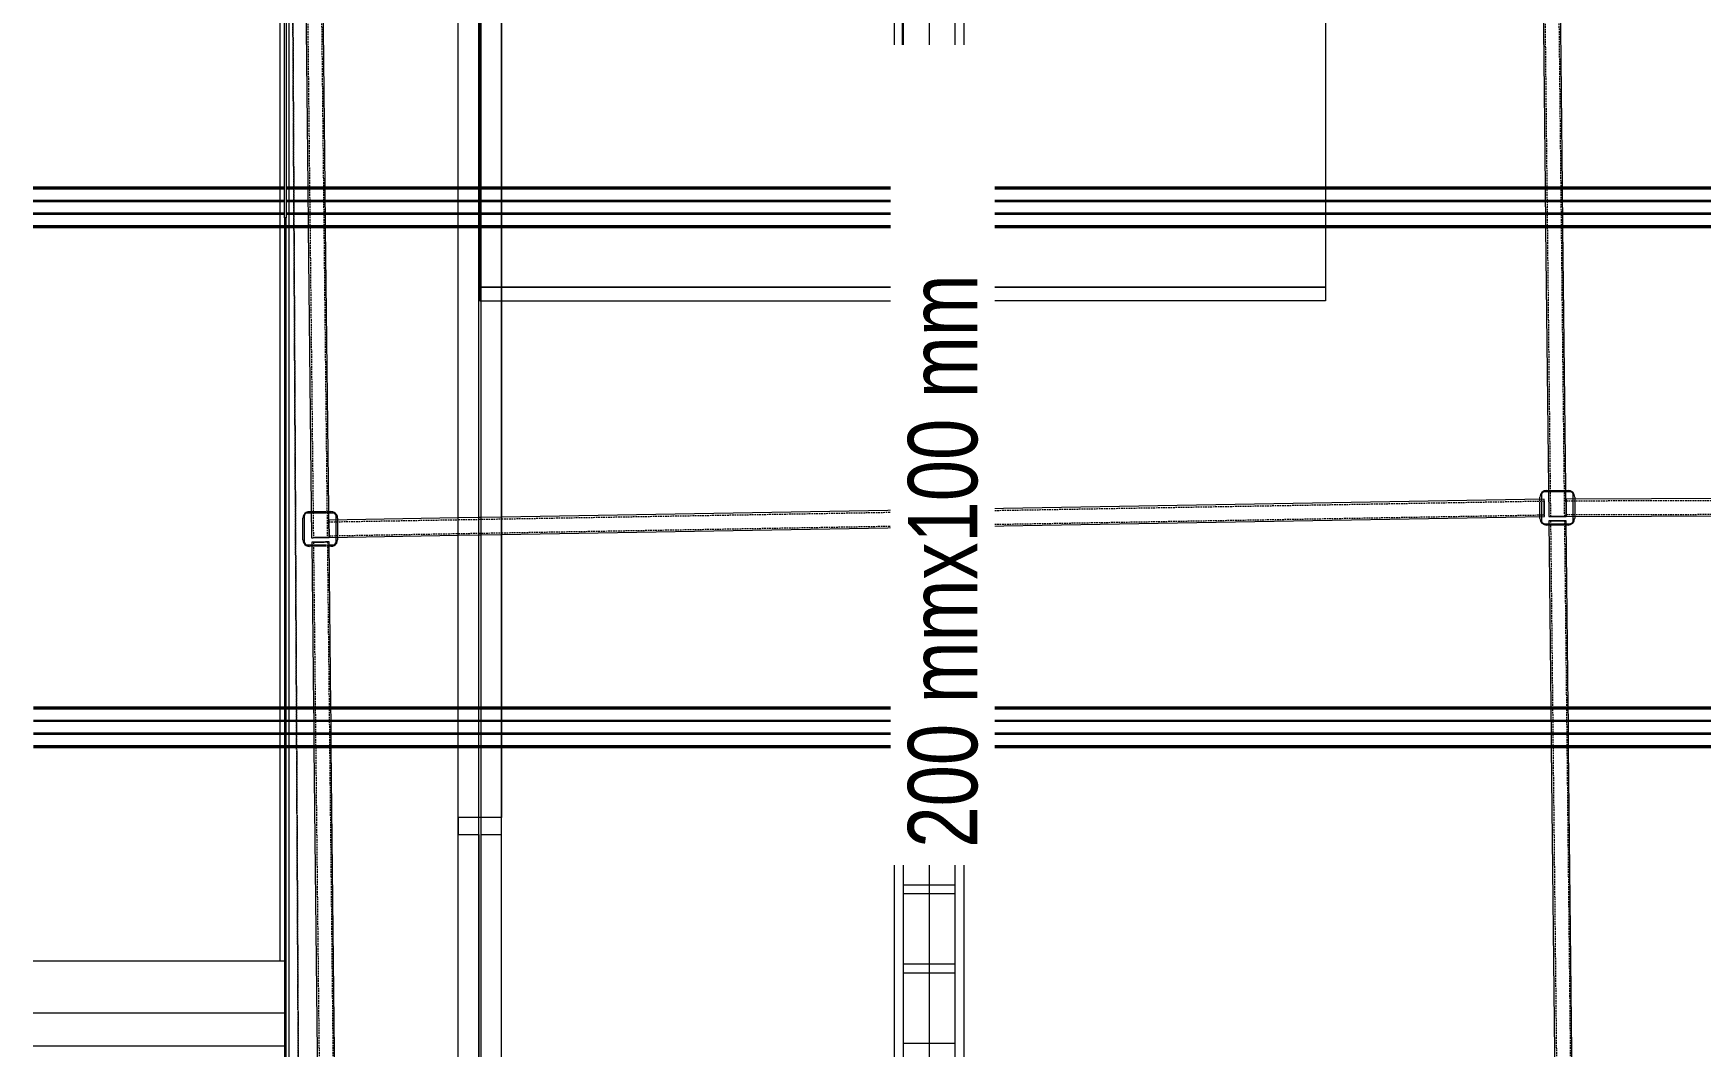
# Model space of a CAD drawing. Header units: centimetres. Extents: x -1906 to 5208, y -261 to 2955.
# Drawn here: x 1038.2 to 1518.8, y 1633 to 1925.2 of the extents above; entities that cross this region are included whole.
import ezdxf

# ---------------------------------------------------------------- set-up
doc = ezdxf.new("R2010")
doc.units = ezdxf.units.CM
doc.linetypes.add('_Overhead_2_', pattern=[0.47625, 0.3175, -0.15875])
doc.linetypes.add('Hidden', pattern=[0.714375, 0.47625, -0.238125])
for name, color, linetype, lineweight in [('A-FLOR', 7, 'Continuous', 18), ('A-WALL', 7, 'Continuous', 18), ('A-WALL-PATT', 7, 'Continuous', 50), ('E-CABL-TRAY', 7, 'Continuous', 18), ('E-CABL-TRAY-CNTR', 7, 'Continuous', 18), ('E-CABL-TRAY-IDEN', 7, 'Continuous', 9), ('I-WALL', 7, 'Continuous', 9), ('Q-SPCQ', 7, 'Continuous', 18), ('S-BEAM', 7, 'Continuous', 18), ('S-COLS', 7, 'Continuous', 18)]:
    doc.layers.add(name, color=color, linetype=linetype, lineweight=lineweight)
doc.styles.add('Century Gothic_1', font='GOTHIC.TTF', dxfattribs={"width": 0.8, "height": 20})

# ---------------------------------------------------------------- blocks, each defined once
blk = doc.blocks.new('Costanera Perfil Z - Parametrizado - h_22cm-1724022-Planta Bodega almacenamiento insumos')
at = {"layer": 'S-BEAM', "color": 254, "lineweight": 9, "true_color": 0xcccccc}
for p, q in [((-5.84, 536.03), (-5.84, -2655.09)), ((-5.54, 536.03), (-5.54, -2655.09)), ((-5.5, -2655.09), (-5.5, 536.03)), ((-5.26, 536.03), (-5.26, -2655.09)), ((-2.01, 536.03), (-2.01, 463.66)), ((-1.67, 536.03), (-1.67, 463.66)), ((1.67, 536.03), (1.67, -2655.09)), ((2.01, 536.03), (2.01, -2655.09)), ((5.26, 536.03), (5.26, 463.66)), ((5.5, 536.03), (5.5, 463.66)), ((5.54, 536.03), (5.54, 463.66)), ((5.84, 536.03), (5.84, 463.66)), ((-2.01, 463.16), (-2.01, 413.55)), ((-1.67, 463.16), (-1.67, 413.55)), ((5.26, 463.16), (5.26, 413.55)), ((5.5, 463.16), (5.5, 413.55)), ((5.54, 463.16), (5.54, 413.55)), ((5.84, 463.16), (5.84, 413.55)), ((-2.01, 413.55), (-2.01, 401.05)), ((-1.67, 413.55), (-1.67, 401.05)), ((5.26, 413.55), (5.26, 401.05)), ((5.5, 413.55), (5.5, 401.05)), ((5.54, 413.55), (5.54, 401.05)), ((5.84, 413.55), (5.84, 401.05)), ((-2.01, 401.05), (-2.01, -388.21)), ((-1.67, 401.05), (-1.67, -388.21)), ((5.26, 401.05), (5.26, -388.21)), ((5.5, 401.05), (5.5, -388.21)), ((5.54, 401.05), (5.54, -388.21)), ((5.84, 401.05), (5.84, -388.21))]:
    blk.add_line(p, q, dxfattribs=at)
blk = doc.blocks.new('Costanera Perfil Z - Parametrizado - h_22cm-1724225-Planta Bodega almacenamiento insumos')
at = {"layer": 'S-BEAM', "color": 254, "lineweight": 9, "true_color": 0xcccccc}
for p, q in [((-5.84, 538.87), (-5.84, 466.5)), ((-5.54, 538.87), (-5.54, 466.5)), ((-5.5, 466.5), (-5.5, 538.87)), ((-5.26, 538.87), (-5.26, 466.5)), ((-2.01, 538.87), (-2.01, 466.5)), ((-1.67, 538.87), (-1.67, 466.5)), ((1.67, 538.87), (1.67, 466.5)), ((2.01, 538.87), (2.01, 466.5)), ((5.26, 538.87), (5.26, 466.5)), ((5.5, 538.87), (5.5, 466.5)), ((5.54, 538.87), (5.54, 466.5)), ((5.84, 538.87), (5.84, 466.5)), ((-5.84, 466), (-5.84, -2652.25)), ((-5.54, 466), (-5.54, -2652.25)), ((-5.5, -2652.25), (-5.5, 466)), ((-5.26, 466), (-5.26, -2652.25)), ((-2.01, 466), (-2.01, 416.38)), ((-1.67, 466), (-1.67, 416.38)), ((1.67, 466), (1.67, -2652.25)), ((2.01, 466), (2.01, -2652.25)), ((5.26, 466), (5.26, 416.38)), ((5.5, 466), (5.5, 416.38)), ((5.54, 466), (5.54, 416.38)), ((5.84, 466), (5.84, 416.38)), ((-2.01, 416.38), (-2.01, 403.88)), ((-1.67, 416.38), (-1.67, 403.88)), ((5.26, 416.38), (5.26, 403.88)), ((5.5, 416.38), (5.5, 403.88)), ((5.54, 416.38), (5.54, 403.88)), ((5.84, 416.38), (5.84, 403.88)), ((-2.01, 403.88), (-2.01, -385.37)), ((-1.67, 403.88), (-1.67, -385.37)), ((5.26, 403.88), (5.26, -385.37)), ((5.5, 403.88), (5.5, -385.37)), ((5.54, 403.88), (5.54, -385.37)), ((5.84, 403.88), (5.84, -385.37))]:
    blk.add_line(p, q, dxfattribs=at)
blk = doc.blocks.new('PQ_RVR_EST-01_ZZ_ZZ_MO_T_A_rvt-2-Planta Bodega almacenamiento insumos')
at = {"layer": 'S-BEAM', "color": 254, "lineweight": 9, "true_color": 0xcccccc}
for p, q in [((-4930.09, 1877.08), (-4930.09, 2018.55)), ((-4930.09, 1880.91), (-4930.09, 2018.55)), ((-4930.09, 1880.91), (-4930.09, 2018.55)), ((-4930.09, 1877.08), (-4930.09, 2018.55)), ((-4924.2, 1880.91), (-4924.2, 2018.55)), ((-4924.2, 1877.08), (-4924.2, 2018.55)), ((-4923.49, 1877.08), (-4923.49, 2018.55)), ((-4923.49, 1880.91), (-4923.49, 2018.55)), ((-4917.59, 2018.55), (-4917.59, 1877.08)), ((-4917.59, 1877.08), (-4917.59, 2018.55)), ((-4917.59, 1880.91), (-4917.59, 2018.55)), ((-4917.59, 1880.91), (-4917.59, 2018.55)), ((-4930.09, 1877.08), (-4930.09, 1880.91)), ((-4930.09, 1877.08), (-4930.09, 1880.91)), ((-4924.2, 1877.08), (-4924.2, 1880.91)), ((-4923.49, 1877.08), (-4923.49, 1880.91)), ((-4917.59, 1877.08), (-4917.59, 1880.91)), ((-4917.59, 1877.08), (-4917.59, 1880.91)), ((-4930.09, 1876.74), (-4930.09, 1877.08)), ((-4930.09, 1876.74), (-4930.09, 1877.08)), ((-4930.09, 1876.74), (-4930.09, 1877.08)), ((-4930.09, 1876.74), (-4930.09, 1877.08)), ((-4930.09, 1873.52), (-4930.09, 1876.74)), ((-4930.09, 1873.4), (-4930.09, 1876.74)), ((-4930.09, 1873.4), (-4930.09, 1876.74)), ((-4930.09, 1873.42), (-4930.09, 1876.74)), ((-4924.2, 1876.74), (-4924.2, 1877.08)), ((-4924.2, 1876.74), (-4924.2, 1877.08)), ((-4924.2, 1873.4), (-4924.2, 1876.74)), ((-4924.2, 1873.42), (-4924.2, 1876.74)), ((-4923.49, 1876.74), (-4923.49, 1877.08)), ((-4923.49, 1876.74), (-4923.49, 1877.08)), ((-4923.49, 1873.42), (-4923.49, 1876.74)), ((-4923.49, 1873.4), (-4923.49, 1876.74)), ((-4917.59, 1877.08), (-4917.59, 1876.74)), ((-4917.59, 1876.74), (-4917.59, 1877.08)), ((-4917.59, 1876.74), (-4917.59, 1877.08)), ((-4917.59, 1876.74), (-4917.59, 1877.08)), ((-4917.59, 1876.74), (-4917.59, 1873.52)), ((-4917.59, 1873.42), (-4917.59, 1876.74)), ((-4917.59, 1873.4), (-4917.59, 1876.74)), ((-4917.59, 1873.4), (-4917.59, 1876.74)), ((-4930.09, 1869.23), (-4930.09, 1873.52)), ((-4930.09, 1869.23), (-4930.09, 1873.42)), ((-4930.09, 1873.06), (-4930.09, 1873.4)), ((-4930.09, 1873.06), (-4930.09, 1873.4)), ((-4930.09, 1869.23), (-4930.09, 1873.06)), ((-4930.09, 1869.23), (-4930.09, 1873.06)), ((-4924.2, 1869.23), (-4924.2, 1873.42)), ((-4924.2, 1873.06), (-4924.2, 1873.4)), ((-4924.2, 1869.23), (-4924.2, 1873.06)), ((-4923.49, 1869.23), (-4923.49, 1873.42)), ((-4923.49, 1873.06), (-4923.49, 1873.4)), ((-4923.49, 1869.23), (-4923.49, 1873.06)), ((-4917.59, 1873.52), (-4917.59, 1869.23)), ((-4917.59, 1869.23), (-4917.59, 1873.42)), ((-4917.59, 1873.06), (-4917.59, 1873.4)), ((-4917.59, 1873.06), (-4917.59, 1873.4)), ((-4917.59, 1869.23), (-4917.59, 1873.06)), ((-4917.59, 1869.23), (-4917.59, 1873.06)), ((-4930.09, 1727.17), (-4930.09, 1869.23)), ((-4930.09, 1731), (-4930.09, 1869.23)), ((-4930.09, 1731), (-4930.09, 1869.23)), ((-4930.09, 1727.17), (-4930.09, 1869.23)), ((-4924.2, 1731), (-4924.2, 1869.23)), ((-4924.2, 1727.17), (-4924.2, 1869.23)), ((-4923.49, 1727.17), (-4923.49, 1869.23)), ((-4923.49, 1731), (-4923.49, 1869.23)), ((-4917.59, 1869.23), (-4917.59, 1727.17)), ((-4917.59, 1727.17), (-4917.59, 1869.23)), ((-4917.59, 1731), (-4917.59, 1869.23)), ((-4917.59, 1731), (-4917.59, 1869.23)), ((-4930.09, 1727.17), (-4930.09, 1731)), ((-4930.09, 1727.17), (-4930.09, 1731)), ((-4924.2, 1727.17), (-4924.2, 1731)), ((-4923.49, 1727.17), (-4923.49, 1731)), ((-4917.59, 1727.17), (-4917.59, 1731)), ((-4917.59, 1727.17), (-4917.59, 1731)), ((-4930.09, 1726.82), (-4930.09, 1727.17)), ((-4930.09, 1726.82), (-4930.09, 1727.17)), ((-4930.09, 1726.82), (-4930.09, 1727.17)), ((-4930.09, 1726.82), (-4930.09, 1727.17)), ((-4930.09, 1723.65), (-4930.09, 1726.82)), ((-4930.09, 1723.49), (-4930.09, 1726.82)), ((-4930.09, 1723.49), (-4930.09, 1726.82)), ((-4930.09, 1723.55), (-4930.09, 1726.82)), ((-4924.2, 1726.82), (-4924.2, 1727.17)), ((-4924.2, 1726.82), (-4924.2, 1727.17)), ((-4924.2, 1723.49), (-4924.2, 1726.82)), ((-4924.2, 1723.55), (-4924.2, 1726.82)), ((-4923.49, 1726.82), (-4923.49, 1727.17)), ((-4923.49, 1726.82), (-4923.49, 1727.17)), ((-4923.49, 1723.55), (-4923.49, 1726.82)), ((-4923.49, 1723.49), (-4923.49, 1726.82)), ((-4917.59, 1727.17), (-4917.59, 1726.82)), ((-4917.59, 1726.82), (-4917.59, 1727.17)), ((-4917.59, 1726.82), (-4917.59, 1727.17)), ((-4917.59, 1726.82), (-4917.59, 1727.17)), ((-4917.59, 1726.82), (-4917.59, 1723.65)), ((-4917.59, 1723.55), (-4917.59, 1726.82)), ((-4917.59, 1723.49), (-4917.59, 1726.82)), ((-4917.59, 1723.49), (-4917.59, 1726.82)), ((-4930.09, 1719.32), (-4930.09, 1723.65)), ((-4930.09, 1719.32), (-4930.09, 1723.55)), ((-4930.09, 1723.14), (-4930.09, 1723.49)), ((-4930.09, 1723.14), (-4930.09, 1723.49)), ((-4930.09, 1719.32), (-4930.09, 1723.14)), ((-4930.09, 1719.32), (-4930.09, 1723.14)), ((-4924.2, 1719.32), (-4924.2, 1723.55)), ((-4924.2, 1723.14), (-4924.2, 1723.49)), ((-4924.2, 1719.32), (-4924.2, 1723.14)), ((-4923.49, 1719.32), (-4923.49, 1723.55)), ((-4923.49, 1723.14), (-4923.49, 1723.49)), ((-4923.49, 1719.32), (-4923.49, 1723.14)), ((-4917.59, 1723.65), (-4917.59, 1719.32)), ((-4917.59, 1719.32), (-4917.59, 1723.55)), ((-4917.59, 1723.14), (-4917.59, 1723.49)), ((-4917.59, 1723.14), (-4917.59, 1723.49)), ((-4917.59, 1719.32), (-4917.59, 1723.14)), ((-4917.59, 1719.32), (-4917.59, 1723.14)), ((-4930.09, 1699.11), (-4930.09, 1719.32)), ((-4930.09, 1694.24), (-4930.09, 1719.32)), ((-4930.09, 1694.24), (-4930.09, 1719.32)), ((-4930.09, 1694.24), (-4930.09, 1719.32)), ((-4924.2, 1217.71), (-4924.2, 1719.32)), ((-4924.2, 1694.24), (-4924.2, 1719.32)), ((-4923.49, 1694.24), (-4923.49, 1719.32)), ((-4923.49, 1217.71), (-4923.49, 1719.32)), ((-4917.59, 1719.32), (-4917.59, 1699.11)), ((-4917.59, 1694.24), (-4917.59, 1719.32)), ((-4917.59, 1694.24), (-4917.59, 1719.32)), ((-4917.59, 1694.24), (-4917.59, 1719.32)), ((-4930.09, 1217.71), (-4930.09, 1694.24)), ((-4930.09, 1217.71), (-4930.09, 1694.24)), ((-4917.59, 1217.71), (-4917.59, 1694.24)), ((-4917.59, 1217.71), (-4917.59, 1694.24))]:
    blk.add_line(p, q, dxfattribs=at)
at = {"layer": 'S-BEAM', "color": 254, "true_color": 0xcccccc}
for p, q in [((-4917.59, 1699.11), (-4930.09, 1699.11)), ((-4930.09, 1699.11), (-4930.09, 1694.24)), ((-4917.59, 1694.24), (-4917.59, 1699.11)), ((-4930.09, 1694.24), (-4924.2, 1694.24)), ((-4924.2, 1694.24), (-4924.2, 1217.71)), ((-4923.49, 1217.71), (-4923.49, 1694.24)), ((-4923.49, 1694.24), (-4917.59, 1694.24))]:
    blk.add_line(p, q, dxfattribs=at)
at = {"layer": 'S-BEAM', "color": 254, "lineweight": 9, "true_color": 0xcccccc, "rotation": 89.99999999999964}
for name, p in [('Costanera Perfil Z - Parametrizado - h_22cm-1724225-Planta Bodega almacenamiento insumos', (-4513.71, 1875.07)), ('Costanera Perfil Z - Parametrizado - h_22cm-1724022-Planta Bodega almacenamiento insumos', (-4516.54, 1725.16))]:
    blk.add_blockref(name, p, dxfattribs=at)
blk = doc.blocks.new('HSS Rectangular-Column - 100 x 100 mm-V99-Planta Bodega almacenamiento insumos')
at = {"layer": 'S-COLS', "color": 253, "lineweight": 9, "true_color": 0xaaaaaa}
for p, q in [((-3.1, 5), (-2.55, 5)), ((-2.42, 5), (-2.28, 5)), ((-2.27, 5), (-2.08, 5)), ((-2.02, 5), (-1.85, 5)), ((-1.84, 5), (1.5, 5)), ((1.51, 5), (1.74, 5)), ((1.98, 5), (2.17, 5)), ((2.17, 5), (2.32, 5)), ((2.45, 5), (3.09, 5)), ((-5, 2.41), (-5, 3.09)), ((-5, 2.14), (-5, 2.29)), ((-5, 1.94), (-5, 2.14)), ((-5, 1.47), (-5, 1.71)), ((-5, -1.88), (-5, 1.46)), ((-4.6, 3.65), (-4.6, 2.42)), ((-4.6, 2.29), (-4.6, 2.14)), ((-4.6, 2.14), (-4.6, 1.95)), ((-4.6, 1.72), (-4.6, 1.47)), ((-4.6, 1.47), (-4.6, -1.87)), ((-2.55, 4.6), (-3.65, 4.6)), ((-2.27, 4.6), (-2.42, 4.6)), ((-2.08, 4.6), (-2.26, 4.6)), ((-1.85, 4.6), (-2.02, 4.6)), ((1.5, 4.6), (-1.84, 4.6)), ((1.75, 4.6), (1.51, 4.6)), ((2.17, 4.6), (1.98, 4.6)), ((2.32, 4.6), (2.18, 4.6)), ((3.65, 4.6), (2.45, 4.6)), ((4.6, 2.51), (4.6, 3.65)), ((4.6, 2.23), (4.6, 2.38)), ((4.6, 2.04), (4.6, 2.23)), ((4.6, -1.54), (4.6, 1.81)), ((5, 3.09), (5, 2.51)), ((5, 2.38), (5, 2.23)), ((5, 2.23), (5, 2.04)), ((5, 1.81), (5, -1.54)), ((-5, -2.05), (-5, -1.88)), ((-5, -2.31), (-5, -2.11)), ((-5, -2.46), (-5, -2.31)), ((-5, -3.1), (-5, -2.59)), ((-4.6, -1.88), (-4.6, -2.05)), ((-4.6, -2.1), (-4.6, -2.3)), ((-4.6, -2.3), (-4.6, -2.45)), ((-4.6, -2.58), (-4.6, -3.65)), ((-3.65, -4.6), (-2.45, -4.6)), ((-2.32, -4.6), (-2.17, -4.6)), ((-2.17, -4.6), (-1.98, -4.6)), ((-1.92, -4.6), (-1.75, -4.6)), ((-1.75, -4.6), (-1.5, -4.6)), ((-1.5, -4.6), (1.85, -4.6)), ((2.08, -4.6), (2.27, -4.6)), ((2.27, -4.6), (2.42, -4.6)), ((2.55, -4.6), (3.65, -4.6)), ((4.6, -1.79), (4.6, -1.54)), ((4.6, -1.96), (4.6, -1.79)), ((4.6, -2.21), (4.6, -2.02)), ((4.6, -2.36), (4.6, -2.21)), ((4.6, -3.65), (4.6, -2.49)), ((5, -1.54), (5, -1.78)), ((5, -1.79), (5, -1.96)), ((5, -2.01), (5, -2.21)), ((5, -2.21), (5, -2.36)), ((5, -2.49), (5, -3.1)), ((-2.45, -5), (-3.1, -5)), ((-2.17, -5), (-2.32, -5)), ((-1.97, -5), (-2.17, -5)), ((-1.74, -5), (-1.91, -5)), ((-1.5, -5), (-1.74, -5)), ((1.85, -5), (-1.5, -5)), ((2.28, -5), (2.08, -5)), ((2.43, -5), (2.28, -5)), ((3.09, -5), (2.55, -5))]:
    blk.add_line(p, q, dxfattribs=at)
for centre, radius, start, end in [((-3.1, 3.09), 1.9, 90, 180), ((3.09, 3.09), 1.91, 360, 90), ((-3.65, 3.65), 0.953, 150, 180), ((-3.65, 3.65), 0.952, 90, 150), ((3.65, 3.65), 0.952, 60, 90), ((3.65, 3.65), 0.953, 360, 60), ((-3.1, -3.1), 1.91, 180, 270), ((-3.65, -3.65), 0.953, 180, 210), ((-3.65, -3.65), 0.952, 210, 270), ((3.09, -3.1), 1.9, 270, 360), ((3.65, -3.65), 0.952, 270, 330), ((3.65, -3.65), 0.953, 330, 0)]:
    blk.add_arc(centre, radius, start, end, dxfattribs=at)
blk = doc.blocks.new('HSS Rectangular-Column - 100 x 100 mm-V103-Planta Bodega almacenamiento insumos')
at = {"layer": 'S-COLS', "color": 253, "lineweight": 9, "true_color": 0xaaaaaa}
for p, q in [((-3.1, 5), (-2.55, 5)), ((-2.42, 5), (-2.28, 5)), ((-2.27, 5), (-2.08, 5)), ((-2.02, 5), (-1.85, 5)), ((-1.84, 5), (1.5, 5)), ((1.51, 5), (1.74, 5)), ((1.98, 5), (2.17, 5)), ((2.17, 5), (2.32, 5)), ((2.45, 5), (3.09, 5)), ((-5, -3.1), (-5, 3.09)), ((-4.6, 3.65), (-4.6, -3.65)), ((-2.55, 4.6), (-3.65, 4.6)), ((-2.27, 4.6), (-2.42, 4.6)), ((-2.08, 4.6), (-2.26, 4.6)), ((-1.85, 4.6), (-2.02, 4.6)), ((1.5, 4.6), (-1.84, 4.6)), ((1.75, 4.6), (1.51, 4.6)), ((2.17, 4.6), (1.98, 4.6)), ((2.32, 4.6), (2.18, 4.6)), ((3.65, 4.6), (2.45, 4.6)), ((4.6, 2.58), (4.6, 3.65)), ((4.6, 2.3), (4.6, 2.45)), ((4.6, 2.1), (4.6, 2.3)), ((4.6, -1.47), (4.6, 1.87)), ((5, 3.09), (5, 2.59)), ((5, 2.46), (5, 2.31)), ((5, 2.31), (5, 2.11)), ((5, 1.88), (5, -1.46)), ((-3.65, -4.6), (-2.45, -4.6)), ((-2.32, -4.6), (-2.17, -4.6)), ((-2.17, -4.6), (-1.98, -4.6)), ((-1.92, -4.6), (-1.75, -4.6)), ((-1.75, -4.6), (-1.5, -4.6)), ((-1.5, -4.6), (1.85, -4.6)), ((2.08, -4.6), (2.27, -4.6)), ((2.27, -4.6), (2.42, -4.6)), ((2.55, -4.6), (3.65, -4.6)), ((4.6, -1.72), (4.6, -1.47)), ((4.6, -1.89), (4.6, -1.72)), ((4.6, -2.14), (4.6, -1.95)), ((4.6, -2.29), (4.6, -2.14)), ((4.6, -3.65), (4.6, -2.42)), ((5, -1.47), (5, -1.71)), ((5, -1.71), (5, -1.88)), ((5, -1.94), (5, -2.14)), ((5, -2.14), (5, -2.29)), ((5, -2.41), (5, -3.1)), ((-2.45, -5), (-3.1, -5)), ((-2.17, -5), (-2.32, -5)), ((-1.97, -5), (-2.17, -5)), ((-1.74, -5), (-1.91, -5)), ((-1.5, -5), (-1.74, -5)), ((1.85, -5), (-1.5, -5)), ((2.28, -5), (2.08, -5)), ((2.43, -5), (2.28, -5)), ((3.09, -5), (2.55, -5))]:
    blk.add_line(p, q, dxfattribs=at)
for centre, radius, start, end in [((-3.1, 3.09), 1.9, 90, 120), ((3.09, 3.09), 1.91, 60, 90), ((-3.1, 3.09), 1.9, 120, 180), ((-3.65, 3.65), 0.952, 90, 180), ((3.65, 3.65), 0.952, 30, 90), ((3.09, 3.09), 1.91, 360, 60), ((3.65, 3.65), 0.953, 360, 30), ((-3.1, -3.1), 1.91, 180, 240), ((-3.65, -3.65), 0.953, 180, 270), ((-3.1, -3.1), 1.91, 240, 270), ((3.09, -3.1), 1.9, 270, 300), ((3.65, -3.65), 0.952, 270, 0), ((3.09, -3.1), 1.9, 300, 360)]:
    blk.add_arc(centre, radius, start, end, dxfattribs=at)
blk = doc.blocks.new('HSS Rectangular - 50 x 120-1656586-Planta Bodega almacenamiento insumos')
at = {"layer": 'S-BEAM', "color": 254, "lineweight": 9, "true_color": 0xcccccc}
for p, q in [((22.09, 2.5), (-87.4, 2.5)), ((-87.4, 2.5), (-87.4, 2.02)), ((-87.4, 2.5), (-87.4, 1.55)), ((-87.4, 1.87), (-87.4, 2)), ((-87.4, 1.87), (-87.4, 2)), ((-87.4, 1.72), (-87.4, 1.55)), ((-87.4, 1.55), (-87.4, 1.72)), ((-87.4, 1.55), (-87.4, 1.72)), ((-87.4, -1.55), (-87.4, 1.55)), ((-87.4, 1.52), (-87.4, -1.24)), ((-87.4, 1.05), (-87.4, 1.52)), ((-87.4, 1.05), (-87.4, 1.52)), ((-87.4, -1.05), (-87.4, 1.05)), ((-87.4, 1.05), (-87.4, -1.05)), ((25.92, 2.5), (22.09, 2.5)), ((26.27, 2.5), (25.92, 2.5)), ((29.6, 2.5), (26.27, 2.5)), ((29.95, 2.5), (29.6, 2.5)), ((33.78, 2.5), (29.95, 2.5)), ((87.38, 2.5), (33.78, 2.5)), ((87.38, 1.55), (87.38, 2.5)), ((87.38, 2.02), (87.38, 2.5)), ((87.38, 2), (87.38, 1.87)), ((87.38, 2), (87.38, 1.87)), ((87.38, 1.55), (87.38, 1.72)), ((87.38, 1.72), (87.38, 1.55)), ((87.38, 1.72), (87.38, 1.55)), ((87.38, 1.55), (87.38, -1.55)), ((87.38, -1.52), (87.38, 1.52)), ((87.38, 1.52), (87.38, 1.05)), ((87.38, 1.52), (87.38, 1.05)), ((87.38, -1.05), (87.38, 1.05)), ((87.38, 1.05), (87.38, -1.05)), ((-87.4, -1.52), (-87.4, -1.05)), ((-87.4, -1.52), (-87.4, -1.05)), ((-87.4, -1.29), (-87.4, -1.52)), ((-87.4, -1.55), (-87.4, -1.72)), ((-87.4, -1.55), (-87.4, -2.5)), ((-87.4, -1.72), (-87.4, -1.55)), ((-87.4, -1.72), (-87.4, -1.55)), ((-87.4, -2), (-87.4, -1.87)), ((-87.4, -2), (-87.4, -1.87)), ((-87.4, -2.03), (-87.4, -2.5)), ((-87.4, -2.5), (22.04, -2.5)), ((22.04, -2.5), (25.87, -2.5)), ((25.87, -2.5), (26.21, -2.5)), ((26.21, -2.5), (29.55, -2.5)), ((29.55, -2.5), (29.89, -2.5)), ((29.89, -2.5), (33.72, -2.5)), ((33.72, -2.5), (87.38, -2.5)), ((87.38, -1.05), (87.38, -1.52)), ((87.38, -1.05), (87.38, -1.52)), ((87.38, -2.5), (87.38, -1.55)), ((87.38, -1.72), (87.38, -1.55)), ((87.38, -1.55), (87.38, -1.72)), ((87.38, -1.55), (87.38, -1.72)), ((87.38, -1.87), (87.38, -2)), ((87.38, -1.87), (87.38, -2)), ((87.38, -2.5), (87.38, -2.03))]:
    blk.add_line(p, q, dxfattribs=at)
at = {"layer": 'S-BEAM', "color": 254, "linetype": 'Hidden', "lineweight": 9, "true_color": 0xcccccc}
for p, q in [((22.09, 2), (-87.4, 2)), ((25.92, 2), (22.09, 2)), ((26.26, 2), (25.92, 2)), ((29.6, 2), (26.26, 2)), ((29.94, 2), (29.6, 2)), ((33.77, 2), (29.94, 2)), ((87.38, 2), (33.77, 2)), ((22.04, -2), (-87.4, -2)), ((25.87, -2), (22.04, -2)), ((26.22, -2), (25.87, -2)), ((29.55, -2), (26.22, -2)), ((29.9, -2), (29.55, -2)), ((33.73, -2), (29.9, -2)), ((87.38, -2), (33.73, -2))]:
    blk.add_line(p, q, dxfattribs=at)
blk = doc.blocks.new('HSS Rectangular - 50 x 120-1656652-Planta Bodega almacenamiento insumos')
at = {"layer": 'S-BEAM', "color": 254, "lineweight": 9, "true_color": 0xcccccc}
for p, q in [((-10.82, 2.5), (-94.19, 2.5)), ((-94.19, 2.5), (-94.19, 2.02)), ((-94.19, 2.5), (-94.19, 1.55)), ((-94.19, 1.87), (-94.19, 2)), ((-94.19, 1.87), (-94.19, 2)), ((-94.19, 1.72), (-94.19, 1.55)), ((-94.19, 1.55), (-94.19, 1.72)), ((-94.19, 1.55), (-94.19, 1.72)), ((-94.19, -1.55), (-94.19, 1.55)), ((-94.19, 1.52), (-94.19, -1.52)), ((-94.19, 1.05), (-94.19, 1.52)), ((-94.19, 1.05), (-94.19, 1.52)), ((-94.19, -1.05), (-94.19, 1.05)), ((-94.19, 1.05), (-94.19, -1.05)), ((-6.99, 2.5), (-10.82, 2.5)), ((-6.65, 2.5), (-6.99, 2.5)), ((-3.31, 2.5), (-6.65, 2.5)), ((-2.97, 2.5), (-3.31, 2.5)), ((0.86, 2.5), (-2.97, 2.5)), ((87.87, 2.5), (0.86, 2.5)), ((87.87, 2.22), (87.87, 2.5)), ((87.87, 2.02), (87.87, 2.5)), ((87.87, 1.55), (87.87, 2.22)), ((87.87, 2), (87.87, 1.87)), ((87.87, 2), (87.87, 1.87)), ((87.87, 1.55), (87.87, 1.72)), ((87.87, 1.72), (87.87, 1.55)), ((87.87, 1.72), (87.87, 1.55)), ((87.87, 1.55), (87.87, -1.55)), ((87.87, 1.07), (87.87, 1.52)), ((87.87, 1.52), (87.87, 1.05)), ((87.87, 1.52), (87.87, 1.05)), ((87.87, -1.52), (87.87, 1.05)), ((87.87, -1.05), (87.87, 1.05)), ((87.87, 1.05), (87.87, -1.05)), ((-94.19, -1.52), (-94.19, -1.05)), ((-94.19, -1.52), (-94.19, -1.05)), ((-94.19, -1.55), (-94.19, -1.72)), ((-94.19, -1.55), (-94.19, -2.5)), ((-94.19, -1.72), (-94.19, -1.55)), ((-94.19, -1.72), (-94.19, -1.55)), ((-94.19, -2), (-94.19, -1.87)), ((-94.19, -2), (-94.19, -1.87)), ((-94.19, -2.03), (-94.19, -2.5)), ((-94.19, -2.5), (-10.87, -2.5)), ((-10.87, -2.5), (-7.05, -2.5)), ((-7.05, -2.5), (-6.7, -2.5)), ((-6.7, -2.5), (-3.37, -2.5)), ((-3.37, -2.5), (-3.02, -2.5)), ((-3.02, -2.5), (0.81, -2.5)), ((0.81, -2.5), (87.87, -2.5)), ((87.87, -1.05), (87.87, -1.52)), ((87.87, -1.05), (87.87, -1.52)), ((87.87, -2.5), (87.87, -1.55)), ((87.87, -1.72), (87.87, -1.55)), ((87.87, -1.55), (87.87, -1.72)), ((87.87, -1.55), (87.87, -1.72)), ((87.87, -1.87), (87.87, -2)), ((87.87, -1.87), (87.87, -2)), ((87.87, -2.5), (87.87, -2.03))]:
    blk.add_line(p, q, dxfattribs=at)
at = {"layer": 'S-BEAM', "color": 254, "linetype": 'Hidden', "lineweight": 9, "true_color": 0xcccccc}
for p, q in [((-10.83, 2), (-94.19, 2)), ((-7, 2), (-10.83, 2)), ((-6.65, 2), (-7, 2)), ((-3.32, 2), (-6.65, 2)), ((-2.97, 2), (-3.32, 2)), ((0.86, 2), (-2.97, 2)), ((87.87, 2), (0.86, 2)), ((-10.87, -2), (-94.19, -2)), ((-7.04, -2), (-10.87, -2)), ((-6.7, -2), (-7.04, -2)), ((-3.36, -2), (-6.7, -2)), ((-3.01, -2), (-3.36, -2)), ((0.81, -2), (-3.01, -2)), ((87.87, -2), (0.81, -2))]:
    blk.add_line(p, q, dxfattribs=at)
blk = doc.blocks.new('HSS Rectangular - 50 x 120-1656613-Planta Bodega almacenamiento insumos')
at = {"layer": 'S-BEAM', "color": 254, "lineweight": 9, "true_color": 0xcccccc}
for p, q in [((28.23, 2.5), (-87.38, 2.5)), ((-87.38, 2.5), (-87.38, 2.02)), ((-87.38, 2.5), (-87.38, 1.55)), ((-87.38, 1.87), (-87.38, 2)), ((-87.38, 1.87), (-87.38, 2)), ((-87.38, 1.72), (-87.38, 1.55)), ((-87.38, 1.55), (-87.38, 1.72)), ((-87.38, 1.55), (-87.38, 1.72)), ((-87.38, -1.55), (-87.38, 1.55)), ((-87.38, 1.52), (-87.38, -1.52)), ((-87.38, 1.05), (-87.38, 1.52)), ((-87.38, 1.05), (-87.38, 1.52)), ((-87.38, -1.05), (-87.38, 1.05)), ((-87.38, 1.05), (-87.38, -1.05)), ((32.06, 2.5), (28.23, 2.5)), ((32.4, 2.5), (32.06, 2.5)), ((35.74, 2.5), (32.4, 2.5)), ((36.08, 2.5), (35.74, 2.5)), ((39.91, 2.5), (36.08, 2.5)), ((87.4, 2.5), (39.91, 2.5)), ((87.4, 1.55), (87.4, 2.5)), ((87.4, 2.02), (87.4, 2.5)), ((87.4, 2), (87.4, 1.87)), ((87.4, 2), (87.4, 1.87)), ((87.4, 1.55), (87.4, 1.72)), ((87.4, 1.72), (87.4, 1.55)), ((87.4, 1.72), (87.4, 1.55)), ((87.4, 1.55), (87.4, -1.55)), ((87.4, -1.52), (87.4, 1.52)), ((87.4, 1.52), (87.4, 1.05)), ((87.4, 1.52), (87.4, 1.05)), ((87.4, -1.05), (87.4, 1.05)), ((87.4, 1.05), (87.4, -1.05)), ((-87.38, -1.52), (-87.38, -1.05)), ((-87.38, -1.52), (-87.38, -1.05)), ((-87.38, -1.55), (-87.38, -1.72)), ((-87.38, -1.55), (-87.38, -2.22)), ((-87.38, -1.72), (-87.38, -1.55)), ((-87.38, -1.72), (-87.38, -1.55)), ((-87.38, -2), (-87.38, -1.87)), ((-87.38, -2), (-87.38, -1.87)), ((-87.38, -2.03), (-87.38, -2.5)), ((-87.38, -2.22), (-87.38, -2.5)), ((-87.38, -2.5), (28.17, -2.5)), ((28.17, -2.5), (32, -2.5)), ((32, -2.5), (32.35, -2.5)), ((32.35, -2.5), (35.68, -2.5)), ((35.68, -2.5), (36.03, -2.5)), ((36.03, -2.5), (39.85, -2.5)), ((39.85, -2.5), (87.4, -2.5)), ((87.4, -1.05), (87.4, -1.52)), ((87.4, -1.05), (87.4, -1.52)), ((87.4, -2.5), (87.4, -1.55)), ((87.4, -1.72), (87.4, -1.55)), ((87.4, -1.55), (87.4, -1.72)), ((87.4, -1.55), (87.4, -1.72)), ((87.4, -1.87), (87.4, -2)), ((87.4, -1.87), (87.4, -2)), ((87.4, -2.5), (87.4, -2.03))]:
    blk.add_line(p, q, dxfattribs=at)
at = {"layer": 'S-BEAM', "color": 254, "linetype": 'Hidden', "lineweight": 9, "true_color": 0xcccccc}
for p, q in [((28.22, 2), (-87.38, 2)), ((32.05, 2), (28.22, 2)), ((32.4, 2), (32.05, 2)), ((35.73, 2), (32.4, 2)), ((36.08, 2), (35.73, 2)), ((39.9, 2), (36.08, 2)), ((87.4, 2), (39.9, 2)), ((28.18, -2), (-87.38, -2)), ((32.01, -2), (28.18, -2)), ((32.35, -2), (32.01, -2)), ((35.69, -2), (32.35, -2)), ((36.03, -2), (35.69, -2)), ((39.86, -2), (36.03, -2)), ((87.4, -2), (39.86, -2))]:
    blk.add_line(p, q, dxfattribs=at)
blk = doc.blocks.new('HSS Rectangular - 50 x 120-1656676-Planta Bodega almacenamiento insumos')
at = {"layer": 'S-BEAM', "color": 254, "lineweight": 9, "true_color": 0xcccccc}
for p, q in [((-4.19, 2.5), (-93.65, 2.5)), ((-93.65, 2.5), (-93.65, 2.02)), ((-93.65, 2.5), (-93.65, 1.55)), ((-93.65, 1.87), (-93.65, 2)), ((-93.65, 1.87), (-93.65, 2)), ((-93.65, 1.72), (-93.65, 1.55)), ((-93.65, 1.55), (-93.65, 1.72)), ((-93.65, 1.55), (-93.65, 1.72)), ((-93.65, -1.55), (-93.65, 1.55)), ((-93.65, 1.52), (-93.65, -1.52)), ((-93.65, 1.05), (-93.65, 1.52)), ((-93.65, 1.05), (-93.65, 1.52)), ((-93.65, -1.05), (-93.65, 1.05)), ((-93.65, 1.05), (-93.65, -1.05)), ((-0.36, 2.5), (-4.19, 2.5)), ((-0.01, 2.5), (-0.36, 2.5)), ((3.32, 2.5), (-0.01, 2.5)), ((3.67, 2.5), (3.32, 2.5)), ((7.5, 2.5), (3.67, 2.5)), ((87.4, 2.5), (7.5, 2.5)), ((87.4, 2.02), (87.4, 2.5)), ((87.4, 2.02), (87.4, 2.5)), ((87.4, 1.55), (87.4, 2.02)), ((87.4, 2), (87.4, 1.87)), ((87.4, 2), (87.4, 1.87)), ((87.4, 1.55), (87.4, 1.72)), ((87.4, 1.72), (87.4, 1.55)), ((87.4, 1.72), (87.4, 1.55)), ((87.4, 1.55), (87.4, -1.55)), ((87.4, -1.52), (87.4, 1.52)), ((87.4, 1.52), (87.4, 1.05)), ((87.4, 1.52), (87.4, 1.05)), ((87.4, -1.05), (87.4, 1.05)), ((87.4, 1.05), (87.4, -1.05)), ((-93.65, -1.52), (-93.65, -1.05)), ((-93.65, -1.52), (-93.65, -1.05)), ((-93.65, -1.55), (-93.65, -1.72)), ((-93.65, -1.55), (-93.65, -2.5)), ((-93.65, -1.72), (-93.65, -1.55)), ((-93.65, -1.72), (-93.65, -1.55)), ((-93.65, -2), (-93.65, -1.87)), ((-93.65, -2), (-93.65, -1.87)), ((-93.65, -2.03), (-93.65, -2.5)), ((-93.65, -2.5), (-4.24, -2.5)), ((-4.24, -2.5), (-0.41, -2.5)), ((-0.41, -2.5), (-0.07, -2.5)), ((-0.07, -2.5), (3.27, -2.5)), ((3.27, -2.5), (3.61, -2.5)), ((3.61, -2.5), (7.44, -2.5)), ((7.44, -2.5), (87.4, -2.5)), ((87.4, -1.05), (87.4, -1.52)), ((87.4, -1.05), (87.4, -1.52)), ((87.4, -2.5), (87.4, -1.55)), ((87.4, -1.72), (87.4, -1.55)), ((87.4, -1.55), (87.4, -1.72)), ((87.4, -1.55), (87.4, -1.72)), ((87.4, -1.87), (87.4, -2)), ((87.4, -1.87), (87.4, -2)), ((87.4, -2.5), (87.4, -2.03))]:
    blk.add_line(p, q, dxfattribs=at)
at = {"layer": 'S-BEAM', "color": 254, "linetype": 'Hidden', "lineweight": 9, "true_color": 0xcccccc}
for p, q in [((-4.19, 2), (-93.65, 2)), ((-0.36, 2), (-4.19, 2)), ((-0.02, 2), (-0.36, 2)), ((3.32, 2), (-0.02, 2)), ((3.66, 2), (3.32, 2)), ((7.49, 2), (3.66, 2)), ((87.4, 2), (7.49, 2)), ((-4.23, -2), (-93.65, -2)), ((-0.41, -2), (-4.23, -2)), ((-0.06, -2), (-0.41, -2)), ((3.27, -2), (-0.06, -2)), ((3.62, -2), (3.27, -2)), ((7.45, -2), (3.62, -2)), ((87.4, -2), (7.45, -2))]:
    blk.add_line(p, q, dxfattribs=at)
blk = doc.blocks.new('HSS Rectangular - 50 x 120-1656589-Planta Bodega almacenamiento insumos')
at = {"layer": 'S-BEAM', "color": 254, "lineweight": 9, "true_color": 0xcccccc}
for p, q in [((210.56, 2.5), (-209.29, 2.5)), ((-209.29, 2.5), (-209.29, 2.02)), ((-209.29, 2.5), (-209.29, 1.55)), ((-209.29, 1.87), (-209.29, 2)), ((-209.29, 1.87), (-209.29, 2)), ((-209.29, 1.72), (-209.29, 1.55)), ((-209.29, 1.55), (-209.29, 1.72)), ((-209.29, 1.55), (-209.29, 1.72)), ((-209.29, -1.55), (-209.29, 1.55)), ((-209.29, 1.52), (-209.29, -1.52)), ((-209.29, 1.05), (-209.29, 1.52)), ((-209.29, 1.05), (-209.29, 1.52)), ((-209.29, -1.05), (-209.29, 1.05)), ((-209.29, 1.05), (-209.29, -1.05)), ((210.56, 1.55), (210.56, 2.5)), ((210.56, 2.02), (210.56, 2.5)), ((210.56, 2), (210.56, 1.87)), ((210.56, 2), (210.56, 1.87)), ((210.56, 1.55), (210.56, 1.72)), ((210.56, 1.72), (210.56, 1.55)), ((210.56, 1.72), (210.56, 1.55)), ((210.56, 1.55), (210.56, -1.55)), ((210.56, -1.52), (210.56, 1.52)), ((210.56, 1.52), (210.56, 1.29)), ((210.56, 1.52), (210.56, 1.05)), ((210.56, 1.29), (210.56, 1.05)), ((210.56, -1.05), (210.56, 1.05)), ((210.56, 1.05), (210.56, -1.05)), ((-209.29, -1.52), (-209.29, -1.05)), ((-209.29, -1.52), (-209.29, -1.05)), ((-209.29, -1.55), (-209.29, -1.72)), ((-209.29, -1.55), (-209.29, -2.5)), ((-209.29, -1.72), (-209.29, -1.55)), ((-209.29, -1.72), (-209.29, -1.55)), ((-209.29, -2), (-209.29, -1.87)), ((-209.29, -2), (-209.29, -1.87)), ((-209.29, -2.03), (-209.29, -2.47)), ((-209.29, -2.47), (-209.29, -2.5)), ((-209.29, -2.5), (210.56, -2.5)), ((210.56, -1.05), (210.56, -1.52)), ((210.56, -1.05), (210.56, -1.52)), ((210.56, -2.5), (210.56, -1.55)), ((210.56, -1.72), (210.56, -1.55)), ((210.56, -1.55), (210.56, -1.72)), ((210.56, -1.55), (210.56, -1.72)), ((210.56, -1.87), (210.56, -2)), ((210.56, -1.87), (210.56, -2)), ((210.56, -2.5), (210.56, -2.03))]:
    blk.add_line(p, q, dxfattribs=at)
at = {"layer": 'S-BEAM', "color": 254, "linetype": 'Hidden', "lineweight": 9, "true_color": 0xcccccc}
for p, q in [((210.56, 2), (-209.29, 2)), ((210.56, -2), (-209.29, -2))]:
    blk.add_line(p, q, dxfattribs=at)
blk = doc.blocks.new('HSS Rectangular - 50 x 120-1656615-Planta Bodega almacenamiento insumos')
at = {"layer": 'S-BEAM', "color": 254, "lineweight": 9, "true_color": 0xcccccc}
for p, q in [((126.09, 2.5), (-174.55, 2.5)), ((-174.55, 2.5), (-174.55, 2.02)), ((-174.55, 2.5), (-174.55, 1.55)), ((-174.55, 1.87), (-174.55, 2)), ((-174.55, 1.87), (-174.55, 2)), ((-174.55, 1.72), (-174.55, 1.55)), ((-174.55, 1.55), (-174.55, 1.72)), ((-174.55, 1.55), (-174.55, 1.72)), ((-174.55, -1.55), (-174.55, 1.55)), ((-174.55, 1.52), (-174.55, -1.52)), ((-174.55, 1.05), (-174.55, 1.52)), ((-174.55, 1.05), (-174.55, 1.52)), ((-174.55, -1.05), (-174.55, 1.05)), ((-174.55, 1.05), (-174.55, -1.05)), ((131.99, 2.5), (126.09, 2.5)), ((132.7, 2.5), (131.99, 2.5)), ((138.59, 2.5), (132.7, 2.5)), ((175.82, 2.5), (138.59, 2.5)), ((175.82, 1.55), (175.82, 2.5)), ((175.82, 2.47), (175.82, 2.5)), ((175.82, 2.37), (175.82, 2.47)), ((175.82, 2.02), (175.82, 2.37)), ((175.82, 2), (175.82, 1.97)), ((175.82, 2), (175.82, 1.97)), ((175.82, 1.97), (175.82, 1.87)), ((175.82, 1.97), (175.82, 1.87)), ((175.82, 1.55), (175.82, 1.72)), ((175.82, 1.72), (175.82, 1.55)), ((175.82, 1.72), (175.82, 1.55)), ((175.82, 1.55), (175.82, -1.55)), ((175.82, -1.52), (175.82, 1.52)), ((175.82, 1.52), (175.82, 1.29)), ((175.82, 1.52), (175.82, 1.05)), ((175.82, 1.29), (175.82, 1.05)), ((175.82, -1.05), (175.82, 1.05)), ((175.82, 1.05), (175.82, -1.05)), ((-174.55, -1.52), (-174.55, -1.05)), ((-174.55, -1.29), (-174.55, -1.05)), ((-174.55, -1.52), (-174.55, -1.29)), ((-174.55, -1.55), (-174.55, -1.72)), ((-174.55, -1.55), (-174.55, -2.5)), ((-174.55, -1.72), (-174.55, -1.55)), ((-174.55, -1.72), (-174.55, -1.55)), ((-174.55, -2), (-174.55, -1.87)), ((-174.55, -2), (-174.55, -1.87)), ((-174.55, -2.03), (-174.55, -2.5)), ((-174.55, -2.5), (126, -2.5)), ((126, -2.5), (131.9, -2.5)), ((131.9, -2.5), (132.61, -2.5)), ((132.61, -2.5), (138.51, -2.5)), ((138.51, -2.5), (175.82, -2.5)), ((175.82, -1.05), (175.82, -1.52)), ((175.82, -1.05), (175.82, -1.52)), ((175.82, -2.5), (175.82, -1.55)), ((175.82, -1.72), (175.82, -1.55)), ((175.82, -1.55), (175.82, -1.72)), ((175.82, -1.55), (175.82, -1.72)), ((175.82, -1.87), (175.82, -2)), ((175.82, -1.87), (175.82, -2)), ((175.82, -2.5), (175.82, -2.03))]:
    blk.add_line(p, q, dxfattribs=at)
at = {"layer": 'S-BEAM', "color": 254, "linetype": 'Hidden', "lineweight": 9, "true_color": 0xcccccc}
for p, q in [((126.08, 2), (-174.55, 2)), ((131.98, 2), (126.08, 2)), ((132.69, 2), (131.98, 2)), ((138.58, 2), (132.69, 2)), ((175.82, 2), (138.58, 2)), ((126.01, -2), (-174.55, -2)), ((131.91, -2), (126.01, -2)), ((132.62, -2), (131.91, -2)), ((138.52, -2), (132.62, -2)), ((175.82, -2), (138.52, -2))]:
    blk.add_line(p, q, dxfattribs=at)
blk = doc.blocks.new('RVR-Rack Almacenamiento - Default-V121-Planta Bodega almacenamiento insumos')
at = {"layer": 'Q-SPCQ', "color": 253, "true_color": 0xaaaaaa}
for p, q in [((-66.04, 60.96), (-70.01, 60.96)), ((-70.01, 60.96), (-70.01, 60.55)), ((-70.01, 60.55), (-70.01, 54.65)), ((-48.79, 60.96), (-66.04, 60.96)), ((-66.04, 60.96), (-66.04, 60.55)), ((-66.04, 60.55), (-66.04, 60.96)), ((-66.04, 60.55), (-66.04, 54.65)), ((-66.04, 54.65), (-66.04, 60.55)), ((-44.96, 60.96), (-48.79, 60.96)), ((-44.62, 60.96), (-44.96, 60.96)), ((-41.28, 60.96), (-44.62, 60.96)), ((-40.94, 60.96), (-41.28, 60.96)), ((-37.11, 60.96), (-40.94, 60.96)), ((44.91, 60.96), (-37.11, 60.96)), ((45.17, 60.96), (45.04, 60.96)), ((45.36, 60.96), (45.19, 60.96)), ((45.83, 60.96), (45.69, 60.96)), ((46.09, 60.96), (45.89, 60.96)), ((46.33, 60.96), (46.12, 60.96)), ((48.67, 60.96), (46.36, 60.96)), ((48.9, 60.96), (48.7, 60.96)), ((49.08, 60.96), (48.96, 60.96)), ((49.61, 60.96), (49.43, 60.96)), ((49.76, 60.96), (49.63, 60.96)), ((66.04, 60.96), (49.91, 60.96)), ((66.04, 60.55), (66.04, 60.96)), ((70.01, 60.96), (66.04, 60.96)), ((66.04, 60.96), (66.04, 60.55)), ((66.04, 54.65), (66.04, 60.55)), ((66.04, 60.55), (66.04, 54.65)), ((70.01, 60.55), (70.01, 60.96)), ((70.01, 54.65), (70.01, 60.55)), ((-70.01, 54.65), (-70.01, -60.96)), ((-66.04, 54.65), (-66.04, -60.96)), ((-66.04, -60.96), (-66.04, 54.65)), ((66.04, -60.96), (66.04, 54.65)), ((66.04, 54.65), (66.04, -60.96)), ((70.01, -60.96), (70.01, 54.65)), ((-70.01, -60.96), (-66.04, -60.96)), ((-66.04, -60.96), (-48.79, -60.96)), ((-48.79, -60.96), (-44.96, -60.96)), ((-44.96, -60.96), (-44.62, -60.96)), ((-44.62, -60.96), (-41.28, -60.96)), ((-41.28, -60.96), (-40.94, -60.96)), ((-40.94, -60.96), (-37.11, -60.96)), ((-37.11, -60.96), (47.04, -60.96)), ((47.98, -60.96), (48.1, -60.96)), ((48.21, -60.96), (50.92, -60.96)), ((51.97, -60.96), (66.04, -60.96)), ((66.04, -60.96), (70.01, -60.96))]:
    blk.add_line(p, q, dxfattribs=at)
blk = doc.blocks.new('RVR-Rack Almacenamiento - Default-V122-Planta Bodega almacenamiento insumos')
at = {"layer": 'Q-SPCQ', "color": 253, "true_color": 0xaaaaaa}
for p, q in [((-70.01, -60.96), (-70.01, 60.96)), ((-70.01, 60.96), (-66.04, 60.96)), ((-66.04, -60.96), (-66.04, 60.96)), ((-66.04, 60.96), (-48.79, 60.96)), ((-66.04, 60.96), (-66.04, -60.96)), ((-48.79, 60.96), (-44.96, 60.96)), ((-44.96, 60.96), (-44.62, 60.96)), ((-44.62, 60.96), (-41.28, 60.96)), ((-41.28, 60.96), (-40.94, 60.96)), ((-40.94, 60.96), (-37.11, 60.96)), ((-37.11, 60.96), (47.04, 60.96)), ((47.98, 60.96), (48.1, 60.96)), ((48.21, 60.96), (50.92, 60.96)), ((51.97, 60.96), (66.04, 60.96)), ((66.04, 60.96), (66.04, -60.96)), ((66.04, -60.96), (66.04, 60.96)), ((66.04, 60.96), (70.01, 60.96)), ((70.01, 60.96), (70.01, -60.96)), ((-66.04, -60.96), (-70.01, -60.96)), ((-48.79, -60.96), (-66.04, -60.96)), ((-44.96, -60.96), (-48.79, -60.96)), ((-44.62, -60.96), (-44.96, -60.96)), ((-41.28, -60.96), (-44.62, -60.96)), ((-40.94, -60.96), (-41.28, -60.96)), ((-37.11, -60.96), (-40.94, -60.96)), ((49.08, -60.96), (-37.11, -60.96)), ((49.38, -60.96), (49.26, -60.96)), ((49.58, -60.96), (49.42, -60.96)), ((50.05, -60.96), (49.92, -60.96)), ((50.31, -60.96), (50.12, -60.96)), ((52.65, -60.96), (50.35, -60.96)), ((52.9, -60.96), (52.69, -60.96)), ((53.13, -60.96), (52.94, -60.96)), ((53.33, -60.96), (53.2, -60.96)), ((53.83, -60.96), (53.66, -60.96)), ((53.98, -60.96), (53.85, -60.96)), ((66.04, -60.96), (54.1, -60.96)), ((70.01, -60.96), (66.04, -60.96))]:
    blk.add_line(p, q, dxfattribs=at)
blk = doc.blocks.new('PQ_RVR_ARQ-01_ZZ_ZZ_MO_T_A_rvt-2-Planta Bodega almacenamiento insumos')
at = {"layer": 'A-WALL-PATT', "lineweight": 9, "true_color": 0xdddddd}
blk.add_hatch(color=254, dxfattribs=at).paths.add_polyline_path([(-4979.7, 557.27), (-4979.7, 1872.02), (-4980.2, 1872.02), (-4980.2, 557.27)])
at = {"layer": 'A-FLOR', "color": 254, "linetype": '_Overhead_2_', "lineweight": 9, "true_color": 0xd4d4d4}
for p, q in [((-4977.5, 1880.91), (-4978.21, 2018.55)), ((-4978.21, 2018.55), (-4977.5, 1880.91)), ((-4977.48, 1877.08), (-4977.5, 1880.91)), ((-4977.5, 1880.91), (-4977.48, 1877.08)), ((-4977.48, 1876.74), (-4977.48, 1877.08)), ((-4977.48, 1877.08), (-4977.48, 1876.74)), ((-4977.46, 1873.4), (-4977.48, 1876.74)), ((-4977.48, 1876.74), (-4977.46, 1873.4)), ((-4977.46, 1873.06), (-4977.46, 1873.4)), ((-4977.46, 1873.4), (-4977.46, 1873.06)), ((-4977.44, 1869.23), (-4977.46, 1873.06)), ((-4977.46, 1873.06), (-4977.44, 1869.23)), ((-4976.73, 1731), (-4977.44, 1869.23)), ((-4977.44, 1869.23), (-4976.73, 1731)), ((-4976.71, 1727.17), (-4976.73, 1731)), ((-4976.73, 1731), (-4976.71, 1727.17)), ((-4976.71, 1726.82), (-4976.71, 1727.17)), ((-4976.71, 1727.17), (-4976.71, 1726.82)), ((-4976.69, 1723.49), (-4976.71, 1726.82)), ((-4976.71, 1726.82), (-4976.69, 1723.49)), ((-4976.69, 1723.14), (-4976.69, 1723.49)), ((-4976.69, 1723.49), (-4976.69, 1723.14)), ((-4976.67, 1719.32), (-4976.69, 1723.14)), ((-4976.69, 1723.14), (-4976.67, 1719.32)), ((-4974.2, 1237.4), (-4976.67, 1719.32)), ((-4976.67, 1719.32), (-4974.2, 1237.4))]:
    blk.add_line(p, q, dxfattribs=at)
at = {"layer": 'A-WALL', "color": 253, "lineweight": 9, "true_color": 0xaaaaaa}
for p, q in [((-4980.2, 1872.02), (-4980.2, 2185.14)), ((-4979.7, 2185.14), (-4979.7, 1872.02)), ((-5052.58, 1657.79), (-4980.2, 1657.79)), ((-5052.58, 1633.29), (-4980.2, 1633.29))]:
    blk.add_line(p, q, dxfattribs=at)
at = {"layer": 'A-WALL', "color": 253, "true_color": 0xaaaaaa}
for p, q in [((-4981.45, 1880.91), (-4981.45, 2018.55)), ((-4978.95, 2018.55), (-4978.95, 1880.91)), ((-4981.45, 1877.08), (-4981.45, 1880.91)), ((-4978.95, 1880.91), (-4978.95, 1877.08)), ((-4981.45, 1876.74), (-4981.45, 1877.08)), ((-4981.45, 1873.4), (-4981.45, 1876.74)), ((-4978.95, 1877.08), (-4978.95, 1876.74)), ((-4978.95, 1876.74), (-4978.95, 1873.4)), ((-4981.45, 1873.06), (-4981.45, 1873.4)), ((-4981.45, 1869.23), (-4981.45, 1873.06)), ((-4979.7, 1872.02), (-4980.2, 1872.02)), ((-4980.2, 1872.02), (-4980.2, 1727.17)), ((-4979.7, 1727.17), (-4979.7, 1872.02)), ((-4978.95, 1873.4), (-4978.95, 1873.06)), ((-4978.95, 1873.06), (-4978.95, 1869.23)), ((-4981.45, 1731), (-4981.45, 1869.23)), ((-4978.95, 1869.23), (-4978.95, 1731)), ((-4981.45, 1727.17), (-4981.45, 1731)), ((-4978.95, 1731), (-4978.95, 1727.17)), ((-4981.45, 1726.82), (-4981.45, 1727.17)), ((-4981.45, 1723.49), (-4981.45, 1726.82)), ((-4980.2, 1727.17), (-4980.2, 1726.82)), ((-4980.2, 1726.82), (-4980.2, 1724.17)), ((-4979.7, 1726.82), (-4979.7, 1727.17)), ((-4979.7, 1724.17), (-4979.7, 1726.82)), ((-4978.95, 1727.17), (-4978.95, 1726.82)), ((-4978.95, 1726.82), (-4978.95, 1723.49)), ((-4981.45, 1723.14), (-4981.45, 1723.49)), ((-4981.45, 1719.32), (-4981.45, 1723.14)), ((-4980.2, 1724.17), (-4980.2, 1719.32)), ((-4979.7, 1719.32), (-4979.7, 1724.17)), ((-4978.95, 1723.49), (-4978.95, 1723.14)), ((-4978.95, 1723.14), (-4978.95, 1719.32)), ((-4981.45, 1657.79), (-4981.45, 1719.32)), ((-4980.2, 1719.32), (-4980.2, 1209.46)), ((-4979.7, 557.27), (-4979.7, 1719.32)), ((-4978.95, 1719.32), (-4978.95, 1510.1))]:
    blk.add_line(p, q, dxfattribs=at)
at = {"layer": 'I-WALL', "color": 253, "true_color": 0xaaaaaa}
blk.add_line((-5052.58, 1642.79), (-4980.2, 1642.79), dxfattribs=at)
at = {"layer": 'Q-SPCQ', "color": 253, "lineweight": 9, "true_color": 0xaaaaaa}
for name, p, rotation in [('RVR-Rack Almacenamiento - Default-V121-Planta Bodega almacenamiento insumos', (-4862.94, 1918.02), 89.9999999999999), ('RVR-Rack Almacenamiento - Default-V122-Planta Bodega almacenamiento insumos', (-4741.02, 1918.02), 90.0000000000001)]:
    blk.add_blockref(name, p, dxfattribs=dict(at, rotation=rotation))
at = {"layer": 'S-BEAM', "color": 253, "lineweight": 9, "true_color": 0xaaaaaa}
for name, p, rotation in [('HSS Rectangular - 50 x 120-1656652-Planta Bodega almacenamiento insumos', (-4614.26, 1880.08), 90.6284716097307), ('HSS Rectangular - 50 x 120-1656676-Planta Bodega almacenamiento insumos', (-4970.87, 1873.44), 90.6284716097307), ('HSS Rectangular - 50 x 120-1656615-Planta Bodega almacenamiento insumos', (-4791.56, 1785.35), 180.9854651177323), ('HSS Rectangular - 50 x 120-1656589-Planta Bodega almacenamiento insumos', (-4400.17, 1788.91), 180.1344447429191), ('HSS Rectangular - 50 x 120-1656586-Planta Bodega almacenamiento insumos', (-4612.25, 1697.25), 90.62847160973044), ('HSS Rectangular - 50 x 120-1656613-Planta Bodega almacenamiento insumos', (-4968.87, 1691.12), 90.62847160973044)]:
    blk.add_blockref(name, p, dxfattribs=dict(at, rotation=rotation))
at = {"layer": 'S-COLS', "color": 253, "lineweight": 9, "true_color": 0xaaaaaa}
for name, p in [('HSS Rectangular-Column - 100 x 100 mm-V99-Planta Bodega almacenamiento insumos', (-4613.25, 1788.41)), ('HSS Rectangular-Column - 100 x 100 mm-V103-Planta Bodega almacenamiento insumos', (-4969.87, 1782.28))]:
    blk.add_blockref(name, p, dxfattribs=at)

msp = doc.modelspace()

# ---------------------------------------------------------------- linework, layer by layer
at = {"layer": 'E-CABL-TRAY', "lineweight": 9}
for p, q in [((1286.47, 1244.02), (1286.47, 2148.15)), ((1289.01, 1244.02), (1289.01, 2148.15)), ((1303.93, 1244.02), (1303.93, 2148.15)), ((1306.47, 1244.02), (1306.47, 2148.15)), ((1303.93, 1908.23), (1289.01, 1908.23)), ((1303.93, 1905.69), (1289.01, 1905.69)), ((1303.93, 1885.37), (1289.01, 1885.37)), ((1303.93, 1882.83), (1289.01, 1882.83)), ((1303.93, 1862.51), (1289.01, 1862.51)), ((1303.93, 1859.97), (1289.01, 1859.97)), ((1303.93, 1839.65), (1289.01, 1839.65)), ((1303.93, 1837.11), (1289.01, 1837.11)), ((1303.93, 1816.79), (1289.01, 1816.79)), ((1303.93, 1814.25), (1289.01, 1814.25)), ((1303.93, 1793.93), (1289.01, 1793.93)), ((1303.93, 1791.39), (1289.01, 1791.39)), ((1303.93, 1771.07), (1289.01, 1771.07)), ((1303.93, 1768.53), (1289.01, 1768.53)), ((1303.93, 1748.21), (1289.01, 1748.21)), ((1303.93, 1745.67), (1289.01, 1745.67)), ((1303.93, 1725.35), (1289.01, 1725.35)), ((1303.93, 1722.81), (1289.01, 1722.81)), ((1303.93, 1702.49), (1289.01, 1702.49)), ((1303.93, 1699.95), (1289.01, 1699.95)), ((1303.93, 1679.63), (1289.01, 1679.63)), ((1303.93, 1677.09), (1289.01, 1677.09)), ((1303.93, 1656.77), (1289.01, 1656.77)), ((1303.93, 1654.23), (1289.01, 1654.23)), ((1303.93, 1633.91), (1289.01, 1633.91))]:
    msp.add_line(p, q, dxfattribs=at)
at = {"layer": 'E-CABL-TRAY-CNTR', "lineweight": 9}
msp.add_line((1296.47, 1244.02), (1296.47, 2148.15), dxfattribs=at)

# ---------------------------------------------------------------- block references
at = {"lineweight": 5}
for name in ['PQ_RVR_ARQ-01_ZZ_ZZ_MO_T_A_rvt-2-Planta Bodega almacenamiento insumos', 'PQ_RVR_EST-01_ZZ_ZZ_MO_T_A_rvt-2-Planta Bodega almacenamiento insumos']:
    msp.add_blockref(name, (6090.75, 0), dxfattribs=at)

# ---------------------------------------------------------------- next in the draw order: texts
at = {"layer": 'E-CABL-TRAY-IDEN', "insert": (1290.29, 1690.4), "char_height": 20, "width": 226.3965, "attachment_point": 1, "rotation": 90, "style": 'Century Gothic_1', "bg_fill": 3, "box_fill_scale": 1.25, "bg_fill_color": 256, "bg_fill_true_color": 13158600, "bg_fill_transparency": 0}
msp.add_mtext('200 mmx100 mm', dxfattribs=at)

doc.saveas('drawing.dxf')
